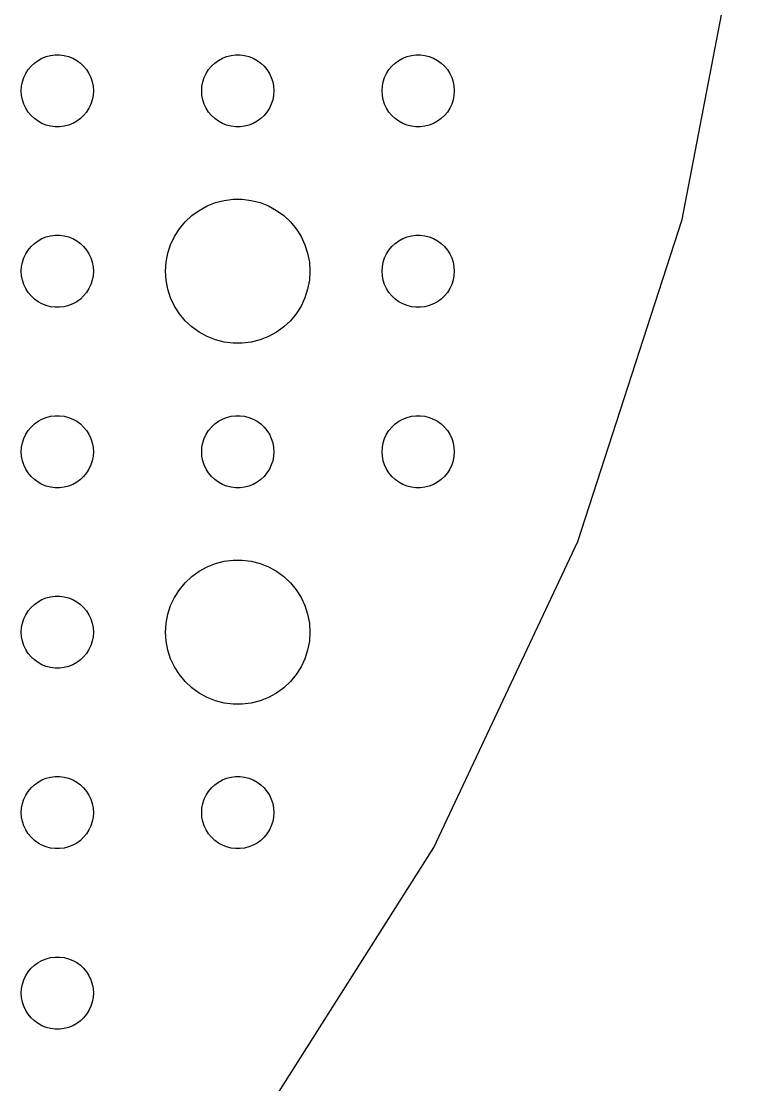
# Model space of a CAD drawing. Header units: metres. Extents: x -112 to 112, y -112 to 112.
# Drawn here: x 81 to 111.12, y -63.81 to -19.61 of the extents above; entities that cross this region are included whole.
import ezdxf

# ---------------------------------------------------------------- set-up
doc = ezdxf.new("R2010")
doc.units = ezdxf.units.M

msp = doc.modelspace()

# ---------------------------------------------------------------- linework, layer by layer
for p, q in [((108.481, -27.8533), (111.117, -14.0373)), ((81.6963, -21.2335), (81.8613, -21.1427)), ((81.8613, -21.1427), (82.0365, -21.0734)), ((82.0365, -21.0734), (82.2189, -21.0266)), ((82.2189, -21.0266), (82.4058, -21.003)), ((82.4058, -21.003), (82.5942, -21.003)), ((82.5942, -21.003), (82.7811, -21.0266)), ((82.7811, -21.0266), (82.9635, -21.0734)), ((82.9635, -21.0734), (83.1387, -21.1427)), ((83.1387, -21.1427), (83.3037, -21.2335)), ((89.1963, -21.2335), (89.3613, -21.1427)), ((89.3613, -21.1427), (89.5365, -21.0734)), ((89.5365, -21.0734), (89.7189, -21.0266)), ((89.7189, -21.0266), (89.9058, -21.003)), ((89.9058, -21.003), (90.0942, -21.003)), ((90.0942, -21.003), (90.2811, -21.0266)), ((90.2811, -21.0266), (90.4635, -21.0734)), ((90.4635, -21.0734), (90.6387, -21.1427)), ((90.6387, -21.1427), (90.8037, -21.2335)), ((96.6963, -21.2335), (96.8613, -21.1427)), ((96.8613, -21.1427), (97.0365, -21.0734)), ((97.0365, -21.0734), (97.2189, -21.0266)), ((97.2189, -21.0266), (97.4058, -21.003)), ((97.4058, -21.003), (97.5942, -21.003)), ((97.5942, -21.003), (97.7811, -21.0266)), ((97.7811, -21.0266), (97.9635, -21.0734)), ((97.9635, -21.0734), (98.1387, -21.1427)), ((98.1387, -21.1427), (98.3037, -21.2335)), ((81.1855, -21.7774), (81.2865, -21.6183)), ((81.2865, -21.6183), (81.4065, -21.4732)), ((81.4065, -21.4732), (81.5439, -21.3442)), ((81.5439, -21.3442), (81.6963, -21.2335)), ((83.3037, -21.2335), (83.4561, -21.3442)), ((83.4561, -21.3442), (83.5934, -21.4732)), ((83.5934, -21.4732), (83.7135, -21.6183)), ((83.7135, -21.6183), (83.8145, -21.7774)), ((88.6855, -21.7774), (88.7865, -21.6183)), ((88.7865, -21.6183), (88.9065, -21.4732)), ((88.9065, -21.4732), (89.0439, -21.3442)), ((89.0439, -21.3442), (89.1963, -21.2335)), ((90.8037, -21.2335), (90.9561, -21.3442)), ((90.9561, -21.3442), (91.0934, -21.4732)), ((91.0934, -21.4732), (91.2135, -21.6183)), ((91.2135, -21.6183), (91.3145, -21.7774)), ((96.1855, -21.7774), (96.2865, -21.6183)), ((96.2865, -21.6183), (96.4065, -21.4732)), ((96.4065, -21.4732), (96.5439, -21.3442)), ((96.5439, -21.3442), (96.6963, -21.2335)), ((98.3037, -21.2335), (98.4561, -21.3442)), ((98.4561, -21.3442), (98.5934, -21.4732)), ((98.5934, -21.4732), (98.7135, -21.6183)), ((98.7135, -21.6183), (98.8145, -21.7774)), ((81.0471, -22.127), (81.1053, -21.9478)), ((81.1053, -21.9478), (81.1855, -21.7774)), ((83.8145, -21.7774), (83.8947, -21.9478)), ((83.8947, -21.9478), (83.9529, -22.127)), ((88.5471, -22.127), (88.6053, -21.9478)), ((88.6053, -21.9478), (88.6855, -21.7774)), ((91.3145, -21.7774), (91.3947, -21.9478)), ((91.3947, -21.9478), (91.4529, -22.127)), ((96.0471, -22.127), (96.1053, -21.9478)), ((96.1053, -21.9478), (96.1855, -21.7774)), ((98.8145, -21.7774), (98.8947, -21.9478)), ((98.8947, -21.9478), (98.9529, -22.127)), ((81, -22.5), (81.0118, -22.312)), ((81.0118, -22.688), (81, -22.5)), ((81.0118, -22.312), (81.0471, -22.127)), ((83.9529, -22.127), (83.9882, -22.312)), ((83.9882, -22.312), (84, -22.5)), ((84, -22.5), (83.9882, -22.688)), ((88.5, -22.5), (88.5118, -22.312)), ((88.5118, -22.688), (88.5, -22.5)), ((88.5118, -22.312), (88.5471, -22.127)), ((91.4529, -22.127), (91.4882, -22.312)), ((91.4882, -22.312), (91.5, -22.5)), ((91.5, -22.5), (91.4882, -22.688)), ((96, -22.5), (96.0118, -22.312)), ((96.0118, -22.688), (96, -22.5)), ((96.0118, -22.312), (96.0471, -22.127)), ((98.9529, -22.127), (98.9882, -22.312)), ((98.9882, -22.312), (99, -22.5)), ((99, -22.5), (98.9882, -22.688)), ((81.0471, -22.873), (81.0118, -22.688)), ((81.1053, -23.0522), (81.0471, -22.873)), ((83.9529, -22.873), (83.8947, -23.0522)), ((83.9882, -22.688), (83.9529, -22.873)), ((88.5471, -22.873), (88.5118, -22.688)), ((88.6053, -23.0522), (88.5471, -22.873)), ((91.4529, -22.873), (91.3947, -23.0522)), ((91.4882, -22.688), (91.4529, -22.873)), ((96.0471, -22.873), (96.0118, -22.688)), ((96.1053, -23.0522), (96.0471, -22.873)), ((98.9529, -22.873), (98.8947, -23.0522)), ((98.9882, -22.688), (98.9529, -22.873)), ((81.1855, -23.2226), (81.1053, -23.0522)), ((81.2865, -23.3817), (81.1855, -23.2226)), ((81.4065, -23.5268), (81.2865, -23.3817)), ((83.7135, -23.3817), (83.5934, -23.5268)), ((83.8145, -23.2226), (83.7135, -23.3817)), ((83.8947, -23.0522), (83.8145, -23.2226)), ((88.6855, -23.2226), (88.6053, -23.0522)), ((88.7865, -23.3817), (88.6855, -23.2226)), ((88.9065, -23.5268), (88.7865, -23.3817)), ((91.2135, -23.3817), (91.0934, -23.5268)), ((91.3145, -23.2226), (91.2135, -23.3817)), ((91.3947, -23.0522), (91.3145, -23.2226)), ((96.1855, -23.2226), (96.1053, -23.0522)), ((96.2865, -23.3817), (96.1855, -23.2226)), ((96.4065, -23.5268), (96.2865, -23.3817)), ((98.7135, -23.3817), (98.5934, -23.5268)), ((98.8145, -23.2226), (98.7135, -23.3817)), ((98.8947, -23.0522), (98.8145, -23.2226)), ((81.5439, -23.6558), (81.4065, -23.5268)), ((81.6963, -23.7665), (81.5439, -23.6558)), ((81.8613, -23.8572), (81.6963, -23.7665)), ((82.0365, -23.9266), (81.8613, -23.8572)), ((83.1387, -23.8572), (82.9635, -23.9266)), ((83.3037, -23.7665), (83.1387, -23.8572)), ((83.4561, -23.6558), (83.3037, -23.7665)), ((83.5934, -23.5268), (83.4561, -23.6558)), ((89.0439, -23.6558), (88.9065, -23.5268)), ((89.1963, -23.7665), (89.0439, -23.6558)), ((89.3613, -23.8572), (89.1963, -23.7665)), ((89.5365, -23.9266), (89.3613, -23.8572)), ((90.6387, -23.8572), (90.4635, -23.9266)), ((90.8037, -23.7665), (90.6387, -23.8572)), ((90.9561, -23.6558), (90.8037, -23.7665)), ((91.0934, -23.5268), (90.9561, -23.6558)), ((96.5439, -23.6558), (96.4065, -23.5268)), ((96.6963, -23.7665), (96.5439, -23.6558)), ((96.8613, -23.8572), (96.6963, -23.7665)), ((97.0365, -23.9266), (96.8613, -23.8572)), ((98.1387, -23.8572), (97.9635, -23.9266)), ((98.3037, -23.7665), (98.1387, -23.8572)), ((98.4561, -23.6558), (98.3037, -23.7665)), ((98.5934, -23.5268), (98.4561, -23.6558)), ((82.2189, -23.9734), (82.0365, -23.9266)), ((82.4058, -23.997), (82.2189, -23.9734)), ((82.5942, -23.997), (82.4058, -23.997)), ((82.7811, -23.9734), (82.5942, -23.997)), ((82.9635, -23.9266), (82.7811, -23.9734)), ((89.7189, -23.9734), (89.5365, -23.9266)), ((89.9058, -23.997), (89.7189, -23.9734)), ((90.0942, -23.997), (89.9058, -23.997)), ((90.2811, -23.9734), (90.0942, -23.997)), ((90.4635, -23.9266), (90.2811, -23.9734)), ((97.2189, -23.9734), (97.0365, -23.9266)), ((97.4058, -23.997), (97.2189, -23.9734)), ((97.5942, -23.997), (97.4058, -23.997)), ((97.7811, -23.9734), (97.5942, -23.997)), ((97.9635, -23.9266), (97.7811, -23.9734)), ((88.3925, -27.467), (88.7227, -27.2855)), ((88.7227, -27.2855), (89.073, -27.1468)), ((89.073, -27.1468), (89.4379, -27.0531)), ((89.4379, -27.0531), (89.8116, -27.0059)), ((89.8116, -27.0059), (90.1884, -27.0059)), ((90.1884, -27.0059), (90.5621, -27.0531)), ((90.5621, -27.0531), (90.927, -27.1468)), ((90.927, -27.1468), (91.2773, -27.2855)), ((91.2773, -27.2855), (91.6075, -27.467)), ((87.8131, -27.9464), (88.0877, -27.6884)), ((88.0877, -27.6884), (88.3925, -27.467)), ((91.6075, -27.467), (91.9123, -27.6884)), ((91.9123, -27.6884), (92.1869, -27.9464)), ((87.3711, -28.5547), (87.573, -28.2366)), ((87.573, -28.2366), (87.8131, -27.9464)), ((92.1869, -27.9464), (92.427, -28.2366)), ((92.427, -28.2366), (92.6289, -28.5547)), ((104.135, -41.2299), (108.481, -27.8533)), ((81.6963, -28.7335), (81.8613, -28.6427)), ((81.8613, -28.6427), (82.0365, -28.5734)), ((82.0365, -28.5734), (82.2189, -28.5266)), ((82.2189, -28.5266), (82.4058, -28.503)), ((82.4058, -28.503), (82.5942, -28.503)), ((82.5942, -28.503), (82.7811, -28.5266)), ((82.7811, -28.5266), (82.9635, -28.5734)), ((82.9635, -28.5734), (83.1387, -28.6427)), ((83.1387, -28.6427), (83.3037, -28.7335)), ((87.2107, -28.8956), (87.3711, -28.5547)), ((92.6289, -28.5547), (92.7893, -28.8956)), ((96.6963, -28.7335), (96.8613, -28.6427)), ((96.8613, -28.6427), (97.0365, -28.5734)), ((97.0365, -28.5734), (97.2189, -28.5266)), ((97.2189, -28.5266), (97.4058, -28.503)), ((97.4058, -28.503), (97.5942, -28.503)), ((97.5942, -28.503), (97.7811, -28.5266)), ((97.7811, -28.5266), (97.9635, -28.5734)), ((97.9635, -28.5734), (98.1387, -28.6427)), ((98.1387, -28.6427), (98.3037, -28.7335)), ((81.1855, -29.2774), (81.2865, -29.1183)), ((81.2865, -29.1183), (81.4065, -28.9732)), ((81.4065, -28.9732), (81.5439, -28.8442)), ((81.5439, -28.8442), (81.6963, -28.7335)), ((83.3037, -28.7335), (83.4561, -28.8442)), ((83.4561, -28.8442), (83.5934, -28.9732)), ((83.5934, -28.9732), (83.7135, -29.1183)), ((83.7135, -29.1183), (83.8145, -29.2774)), ((87.0943, -29.2539), (87.2107, -28.8956)), ((92.7893, -28.8956), (92.9057, -29.2539)), ((96.1855, -29.2774), (96.2865, -29.1183)), ((96.2865, -29.1183), (96.4065, -28.9732)), ((96.4065, -28.9732), (96.5439, -28.8442)), ((96.5439, -28.8442), (96.6963, -28.7335)), ((98.3037, -28.7335), (98.4561, -28.8442)), ((98.4561, -28.8442), (98.5934, -28.9732)), ((98.5934, -28.9732), (98.7135, -29.1183)), ((98.7135, -29.1183), (98.8145, -29.2774)), ((81.0471, -29.627), (81.1053, -29.4478)), ((81.1053, -29.4478), (81.1855, -29.2774)), ((83.8145, -29.2774), (83.8947, -29.4478)), ((83.8947, -29.4478), (83.9529, -29.627)), ((87.0237, -29.624), (87.0943, -29.2539)), ((92.9057, -29.2539), (92.9763, -29.624)), ((96.0471, -29.627), (96.1053, -29.4478)), ((96.1053, -29.4478), (96.1855, -29.2774)), ((98.8145, -29.2774), (98.8947, -29.4478)), ((98.8947, -29.4478), (98.9529, -29.627)), ((81, -30), (81.0118, -29.812)), ((81.0118, -30.188), (81, -30)), ((81.0118, -29.812), (81.0471, -29.627)), ((83.9529, -29.627), (83.9882, -29.812)), ((83.9882, -29.812), (84, -30)), ((84, -30), (83.9882, -30.188)), ((87, -30), (87.0237, -29.624)), ((87.0237, -30.376), (87, -30)), ((92.9763, -29.624), (93, -30)), ((93, -30), (92.9763, -30.376)), ((96, -30), (96.0118, -29.812)), ((96.0118, -30.188), (96, -30)), ((96.0118, -29.812), (96.0471, -29.627)), ((98.9529, -29.627), (98.9882, -29.812)), ((98.9882, -29.812), (99, -30)), ((99, -30), (98.9882, -30.188)), ((81.0471, -30.373), (81.0118, -30.188)), ((81.1053, -30.5522), (81.0471, -30.373)), ((83.9529, -30.373), (83.8947, -30.5522)), ((83.9882, -30.188), (83.9529, -30.373)), ((87.0943, -30.7461), (87.0237, -30.376)), ((92.9763, -30.376), (92.9057, -30.7461)), ((96.0471, -30.373), (96.0118, -30.188)), ((96.1053, -30.5522), (96.0471, -30.373)), ((98.9529, -30.373), (98.8947, -30.5522)), ((98.9882, -30.188), (98.9529, -30.373)), ((81.1855, -30.7226), (81.1053, -30.5522)), ((81.2865, -30.8817), (81.1855, -30.7226)), ((81.4065, -31.0268), (81.2865, -30.8817)), ((83.7135, -30.8817), (83.5934, -31.0268)), ((83.8145, -30.7226), (83.7135, -30.8817)), ((83.8947, -30.5522), (83.8145, -30.7226)), ((87.2107, -31.1044), (87.0943, -30.7461)), ((92.9057, -30.7461), (92.7893, -31.1044)), ((96.1855, -30.7226), (96.1053, -30.5522)), ((96.2865, -30.8817), (96.1855, -30.7226)), ((96.4065, -31.0268), (96.2865, -30.8817)), ((98.7135, -30.8817), (98.5934, -31.0268)), ((98.8145, -30.7226), (98.7135, -30.8817)), ((98.8947, -30.5522), (98.8145, -30.7226)), ((81.5439, -31.1558), (81.4065, -31.0268)), ((81.6963, -31.2665), (81.5439, -31.1558)), ((81.8613, -31.3572), (81.6963, -31.2665)), ((82.0365, -31.4266), (81.8613, -31.3572)), ((83.1387, -31.3572), (82.9635, -31.4266)), ((83.3037, -31.2665), (83.1387, -31.3572)), ((83.4561, -31.1558), (83.3037, -31.2665)), ((83.5934, -31.0268), (83.4561, -31.1558)), ((87.3711, -31.4453), (87.2107, -31.1044)), ((92.7893, -31.1044), (92.6289, -31.4453)), ((96.5439, -31.1558), (96.4065, -31.0268)), ((96.6963, -31.2665), (96.5439, -31.1558)), ((96.8613, -31.3572), (96.6963, -31.2665)), ((97.0365, -31.4266), (96.8613, -31.3572)), ((98.1387, -31.3572), (97.9635, -31.4266)), ((98.3037, -31.2665), (98.1387, -31.3572)), ((98.4561, -31.1558), (98.3037, -31.2665)), ((98.5934, -31.0268), (98.4561, -31.1558)), ((82.2189, -31.4734), (82.0365, -31.4266)), ((82.4058, -31.497), (82.2189, -31.4734)), ((82.5942, -31.497), (82.4058, -31.497)), ((82.7811, -31.4734), (82.5942, -31.497)), ((82.9635, -31.4266), (82.7811, -31.4734)), ((87.573, -31.7634), (87.3711, -31.4453)), ((87.8131, -32.0536), (87.573, -31.7634)), ((92.427, -31.7634), (92.1869, -32.0536)), ((92.6289, -31.4453), (92.427, -31.7634)), ((97.2189, -31.4734), (97.0365, -31.4266)), ((97.4058, -31.497), (97.2189, -31.4734)), ((97.5942, -31.497), (97.4058, -31.497)), ((97.7811, -31.4734), (97.5942, -31.497)), ((97.9635, -31.4266), (97.7811, -31.4734)), ((88.0877, -32.3115), (87.8131, -32.0536)), ((92.1869, -32.0536), (91.9123, -32.3115)), ((88.3925, -32.533), (88.0877, -32.3115)), ((88.7227, -32.7145), (88.3925, -32.533)), ((91.6075, -32.533), (91.2773, -32.7145)), ((91.9123, -32.3115), (91.6075, -32.533)), ((89.073, -32.8532), (88.7227, -32.7145)), ((89.4379, -32.9469), (89.073, -32.8532)), ((89.8116, -32.9941), (89.4379, -32.9469)), ((90.1884, -32.9941), (89.8116, -32.9941)), ((90.5621, -32.9469), (90.1884, -32.9941)), ((90.927, -32.8532), (90.5621, -32.9469)), ((91.2773, -32.7145), (90.927, -32.8532)), ((81.5439, -36.3442), (81.6963, -36.2335)), ((81.6963, -36.2335), (81.8613, -36.1428)), ((81.8613, -36.1428), (82.0365, -36.0734)), ((82.0365, -36.0734), (82.2189, -36.0266)), ((82.2189, -36.0266), (82.4058, -36.003)), ((82.4058, -36.003), (82.5942, -36.003)), ((82.5942, -36.003), (82.7811, -36.0266)), ((82.7811, -36.0266), (82.9635, -36.0734)), ((82.9635, -36.0734), (83.1387, -36.1428)), ((83.1387, -36.1428), (83.3037, -36.2335)), ((83.3037, -36.2335), (83.4561, -36.3442)), ((89.0439, -36.3442), (89.1963, -36.2335)), ((89.1963, -36.2335), (89.3613, -36.1428)), ((89.3613, -36.1428), (89.5365, -36.0734)), ((89.5365, -36.0734), (89.7189, -36.0266)), ((89.7189, -36.0266), (89.9058, -36.003)), ((89.9058, -36.003), (90.0942, -36.003)), ((90.0942, -36.003), (90.2811, -36.0266)), ((90.2811, -36.0266), (90.4635, -36.0734)), ((90.4635, -36.0734), (90.6387, -36.1428)), ((90.6387, -36.1428), (90.8037, -36.2335)), ((90.8037, -36.2335), (90.9561, -36.3442)), ((96.5439, -36.3442), (96.6963, -36.2335)), ((96.6963, -36.2335), (96.8613, -36.1428)), ((96.8613, -36.1428), (97.0365, -36.0734)), ((97.0365, -36.0734), (97.2189, -36.0266)), ((97.2189, -36.0266), (97.4058, -36.003)), ((97.4058, -36.003), (97.5942, -36.003)), ((97.5942, -36.003), (97.7811, -36.0266)), ((97.7811, -36.0266), (97.9635, -36.0734)), ((97.9635, -36.0734), (98.1387, -36.1428)), ((98.1387, -36.1428), (98.3037, -36.2335)), ((98.3037, -36.2335), (98.4561, -36.3442)), ((81.1855, -36.7774), (81.2865, -36.6183)), ((81.2865, -36.6183), (81.4065, -36.4732)), ((81.4065, -36.4732), (81.5439, -36.3442)), ((83.4561, -36.3442), (83.5934, -36.4732)), ((83.5934, -36.4732), (83.7135, -36.6183)), ((83.7135, -36.6183), (83.8145, -36.7774)), ((88.6855, -36.7774), (88.7865, -36.6183)), ((88.7865, -36.6183), (88.9065, -36.4732)), ((88.9065, -36.4732), (89.0439, -36.3442)), ((90.9561, -36.3442), (91.0934, -36.4732)), ((91.0934, -36.4732), (91.2135, -36.6183)), ((91.2135, -36.6183), (91.3145, -36.7774)), ((96.1855, -36.7774), (96.2865, -36.6183)), ((96.2865, -36.6183), (96.4065, -36.4732)), ((96.4065, -36.4732), (96.5439, -36.3442)), ((98.4561, -36.3442), (98.5934, -36.4732)), ((98.5934, -36.4732), (98.7135, -36.6183)), ((98.7135, -36.6183), (98.8145, -36.7774)), ((81.0118, -37.312), (81.0471, -37.127)), ((81.0471, -37.127), (81.1053, -36.9478)), ((81.1053, -36.9478), (81.1855, -36.7774)), ((83.8145, -36.7774), (83.8947, -36.9478)), ((83.8947, -36.9478), (83.9529, -37.127)), ((83.9529, -37.127), (83.9882, -37.312)), ((88.5118, -37.312), (88.5471, -37.127)), ((88.5471, -37.127), (88.6053, -36.9478)), ((88.6053, -36.9478), (88.6855, -36.7774)), ((91.3145, -36.7774), (91.3947, -36.9478)), ((91.3947, -36.9478), (91.4529, -37.127)), ((91.4529, -37.127), (91.4882, -37.312)), ((96.0118, -37.312), (96.0471, -37.127)), ((96.0471, -37.127), (96.1053, -36.9478)), ((96.1053, -36.9478), (96.1855, -36.7774)), ((98.8145, -36.7774), (98.8947, -36.9478)), ((98.8947, -36.9478), (98.9529, -37.127)), ((98.9529, -37.127), (98.9882, -37.312)), ((81, -37.5), (81.0118, -37.312)), ((81.0118, -37.688), (81, -37.5)), ((83.9882, -37.312), (84, -37.5)), ((84, -37.5), (83.9882, -37.688)), ((88.5, -37.5), (88.5118, -37.312)), ((88.5118, -37.688), (88.5, -37.5)), ((91.4882, -37.312), (91.5, -37.5)), ((91.5, -37.5), (91.4882, -37.688)), ((96, -37.5), (96.0118, -37.312)), ((96.0118, -37.688), (96, -37.5)), ((98.9882, -37.312), (99, -37.5)), ((99, -37.5), (98.9882, -37.688)), ((81.0471, -37.873), (81.0118, -37.688)), ((81.1053, -38.0522), (81.0471, -37.873)), ((83.9529, -37.873), (83.8947, -38.0522)), ((83.9882, -37.688), (83.9529, -37.873)), ((88.5471, -37.873), (88.5118, -37.688)), ((88.6053, -38.0522), (88.5471, -37.873)), ((91.4529, -37.873), (91.3947, -38.0522)), ((91.4882, -37.688), (91.4529, -37.873)), ((96.0471, -37.873), (96.0118, -37.688)), ((96.1053, -38.0522), (96.0471, -37.873)), ((98.9529, -37.873), (98.8947, -38.0522)), ((98.9882, -37.688), (98.9529, -37.873)), ((81.1855, -38.2226), (81.1053, -38.0522)), ((81.2865, -38.3817), (81.1855, -38.2226)), ((81.4065, -38.5268), (81.2865, -38.3817)), ((83.7135, -38.3817), (83.5934, -38.5268)), ((83.8145, -38.2226), (83.7135, -38.3817)), ((83.8947, -38.0522), (83.8145, -38.2226)), ((88.6855, -38.2226), (88.6053, -38.0522)), ((88.7865, -38.3817), (88.6855, -38.2226)), ((88.9065, -38.5268), (88.7865, -38.3817)), ((91.2135, -38.3817), (91.0934, -38.5268)), ((91.3145, -38.2226), (91.2135, -38.3817)), ((91.3947, -38.0522), (91.3145, -38.2226)), ((96.1855, -38.2226), (96.1053, -38.0522)), ((96.2865, -38.3817), (96.1855, -38.2226)), ((96.4065, -38.5268), (96.2865, -38.3817)), ((98.7135, -38.3817), (98.5934, -38.5268)), ((98.8145, -38.2226), (98.7135, -38.3817)), ((98.8947, -38.0522), (98.8145, -38.2226)), ((81.5439, -38.6558), (81.4065, -38.5268)), ((81.6963, -38.7665), (81.5439, -38.6558)), ((81.8613, -38.8572), (81.6963, -38.7665)), ((82.0365, -38.9266), (81.8613, -38.8572)), ((83.1387, -38.8572), (82.9635, -38.9266)), ((83.3037, -38.7665), (83.1387, -38.8572)), ((83.4561, -38.6558), (83.3037, -38.7665)), ((83.5934, -38.5268), (83.4561, -38.6558)), ((89.0439, -38.6558), (88.9065, -38.5268)), ((89.1963, -38.7665), (89.0439, -38.6558)), ((89.3613, -38.8572), (89.1963, -38.7665)), ((89.5365, -38.9266), (89.3613, -38.8572)), ((90.6387, -38.8572), (90.4635, -38.9266)), ((90.8037, -38.7665), (90.6387, -38.8572)), ((90.9561, -38.6558), (90.8037, -38.7665)), ((91.0934, -38.5268), (90.9561, -38.6558)), ((96.5439, -38.6558), (96.4065, -38.5268)), ((96.6963, -38.7665), (96.5439, -38.6558)), ((96.8613, -38.8572), (96.6963, -38.7665)), ((97.0365, -38.9266), (96.8613, -38.8572)), ((98.1387, -38.8572), (97.9635, -38.9266)), ((98.3037, -38.7665), (98.1387, -38.8572)), ((98.4561, -38.6558), (98.3037, -38.7665)), ((98.5934, -38.5268), (98.4561, -38.6558)), ((82.2189, -38.9734), (82.0365, -38.9266)), ((82.4058, -38.997), (82.2189, -38.9734)), ((82.5942, -38.997), (82.4058, -38.997)), ((82.7811, -38.9734), (82.5942, -38.997)), ((82.9635, -38.9266), (82.7811, -38.9734)), ((89.7189, -38.9734), (89.5365, -38.9266)), ((89.9058, -38.997), (89.7189, -38.9734)), ((90.0942, -38.997), (89.9058, -38.997)), ((90.2811, -38.9734), (90.0942, -38.997)), ((90.4635, -38.9266), (90.2811, -38.9734)), ((97.2189, -38.9734), (97.0365, -38.9266)), ((97.4058, -38.997), (97.2189, -38.9734)), ((97.5942, -38.997), (97.4058, -38.997)), ((97.7811, -38.9734), (97.5942, -38.997)), ((97.9635, -38.9266), (97.7811, -38.9734)), ((98.1463, -53.9564), (104.135, -41.2299)), ((88.3925, -42.467), (88.7227, -42.2855)), ((88.7227, -42.2855), (89.073, -42.1468)), ((89.073, -42.1468), (89.4379, -42.0531)), ((89.4379, -42.0531), (89.8116, -42.0059)), ((89.8116, -42.0059), (90.1884, -42.0059)), ((90.1884, -42.0059), (90.5621, -42.0531)), ((90.5621, -42.0531), (90.927, -42.1468)), ((90.927, -42.1468), (91.2773, -42.2855)), ((91.2773, -42.2855), (91.6075, -42.467)), ((87.8131, -42.9464), (88.0877, -42.6885)), ((88.0877, -42.6885), (88.3925, -42.467)), ((91.6075, -42.467), (91.9123, -42.6885)), ((91.9123, -42.6885), (92.1869, -42.9464)), ((87.3711, -43.5547), (87.573, -43.2366)), ((87.573, -43.2366), (87.8131, -42.9464)), ((92.1869, -42.9464), (92.427, -43.2366)), ((92.427, -43.2366), (92.6289, -43.5547)), ((81.5439, -43.8442), (81.6963, -43.7335)), ((81.6963, -43.7335), (81.8613, -43.6428)), ((81.8613, -43.6428), (82.0365, -43.5734)), ((82.0365, -43.5734), (82.2189, -43.5266)), ((82.2189, -43.5266), (82.4058, -43.503)), ((82.4058, -43.503), (82.5942, -43.503)), ((82.5942, -43.503), (82.7811, -43.5266)), ((82.7811, -43.5266), (82.9635, -43.5734)), ((82.9635, -43.5734), (83.1387, -43.6428)), ((83.1387, -43.6428), (83.3037, -43.7335)), ((83.3037, -43.7335), (83.4561, -43.8442)), ((87.2107, -43.8956), (87.3711, -43.5547)), ((92.6289, -43.5547), (92.7893, -43.8956)), ((81.1855, -44.2774), (81.2865, -44.1183)), ((81.2865, -44.1183), (81.4065, -43.9732)), ((81.4065, -43.9732), (81.5439, -43.8442)), ((83.4561, -43.8442), (83.5934, -43.9732)), ((83.5934, -43.9732), (83.7135, -44.1183)), ((83.7135, -44.1183), (83.8145, -44.2774)), ((87.0943, -44.2539), (87.2107, -43.8956)), ((92.7893, -43.8956), (92.9057, -44.2539)), ((81.0118, -44.812), (81.0471, -44.627)), ((81.0471, -44.627), (81.1053, -44.4478)), ((81.1053, -44.4478), (81.1855, -44.2774)), ((83.8145, -44.2774), (83.8947, -44.4478)), ((83.8947, -44.4478), (83.9529, -44.627)), ((83.9529, -44.627), (83.9882, -44.812)), ((87, -45), (87.0237, -44.624)), ((87.0237, -44.624), (87.0943, -44.2539)), ((92.9057, -44.2539), (92.9763, -44.624)), ((92.9763, -44.624), (93, -45)), ((81, -45), (81.0118, -44.812)), ((81.0118, -45.188), (81, -45)), ((83.9882, -44.812), (84, -45)), ((84, -45), (83.9882, -45.188)), ((87.0237, -45.376), (87, -45)), ((93, -45), (92.9763, -45.376)), ((81.0471, -45.373), (81.0118, -45.188)), ((81.1053, -45.5522), (81.0471, -45.373)), ((83.9529, -45.373), (83.8947, -45.5522)), ((83.9882, -45.188), (83.9529, -45.373)), ((87.0943, -45.7461), (87.0237, -45.376)), ((92.9763, -45.376), (92.9057, -45.7461)), ((81.1855, -45.7226), (81.1053, -45.5522)), ((81.2865, -45.8817), (81.1855, -45.7226)), ((81.4065, -46.0268), (81.2865, -45.8817)), ((83.7135, -45.8817), (83.5934, -46.0268)), ((83.8145, -45.7226), (83.7135, -45.8817)), ((83.8947, -45.5522), (83.8145, -45.7226)), ((87.2107, -46.1044), (87.0943, -45.7461)), ((92.9057, -45.7461), (92.7893, -46.1044)), ((81.5439, -46.1558), (81.4065, -46.0268)), ((81.6963, -46.2665), (81.5439, -46.1558)), ((81.8613, -46.3572), (81.6963, -46.2665)), ((82.0365, -46.4266), (81.8613, -46.3572)), ((83.1387, -46.3572), (82.9635, -46.4266)), ((83.3037, -46.2665), (83.1387, -46.3572)), ((83.4561, -46.1558), (83.3037, -46.2665)), ((83.5934, -46.0268), (83.4561, -46.1558)), ((87.3711, -46.4453), (87.2107, -46.1044)), ((92.7893, -46.1044), (92.6289, -46.4453)), ((82.2189, -46.4734), (82.0365, -46.4266)), ((82.4058, -46.497), (82.2189, -46.4734)), ((82.5942, -46.497), (82.4058, -46.497)), ((82.7811, -46.4734), (82.5942, -46.497)), ((82.9635, -46.4266), (82.7811, -46.4734)), ((87.573, -46.7634), (87.3711, -46.4453)), ((87.8131, -47.0536), (87.573, -46.7634)), ((92.427, -46.7634), (92.1869, -47.0536)), ((92.6289, -46.4453), (92.427, -46.7634)), ((88.0877, -47.3115), (87.8131, -47.0536)), ((92.1869, -47.0536), (91.9123, -47.3115)), ((88.3925, -47.533), (88.0877, -47.3115)), ((88.7227, -47.7145), (88.3925, -47.533)), ((89.073, -47.8532), (88.7227, -47.7145)), ((91.2773, -47.7145), (90.927, -47.8532)), ((91.6075, -47.533), (91.2773, -47.7145)), ((91.9123, -47.3115), (91.6075, -47.533)), ((89.4379, -47.9469), (89.073, -47.8532)), ((89.8116, -47.9941), (89.4379, -47.9469)), ((90.1884, -47.9941), (89.8116, -47.9941)), ((90.5621, -47.9469), (90.1884, -47.9941)), ((90.927, -47.8532), (90.5621, -47.9469)), ((81.5439, -51.3442), (81.6963, -51.2335)), ((81.6963, -51.2335), (81.8613, -51.1428)), ((81.8613, -51.1428), (82.0365, -51.0734)), ((82.0365, -51.0734), (82.2189, -51.0266)), ((82.2189, -51.0266), (82.4058, -51.003)), ((82.4058, -51.003), (82.5942, -51.003)), ((82.5942, -51.003), (82.7811, -51.0266)), ((82.7811, -51.0266), (82.9635, -51.0734)), ((82.9635, -51.0734), (83.1387, -51.1428)), ((83.1387, -51.1428), (83.3037, -51.2335)), ((83.3037, -51.2335), (83.4561, -51.3442)), ((89.0439, -51.3442), (89.1963, -51.2335)), ((89.1963, -51.2335), (89.3613, -51.1428)), ((89.3613, -51.1428), (89.5365, -51.0734)), ((89.5365, -51.0734), (89.7189, -51.0266)), ((89.7189, -51.0266), (89.9058, -51.003)), ((89.9058, -51.003), (90.0942, -51.003)), ((90.0942, -51.003), (90.2811, -51.0266)), ((90.2811, -51.0266), (90.4635, -51.0734)), ((90.4635, -51.0734), (90.6387, -51.1428)), ((90.6387, -51.1428), (90.8037, -51.2335)), ((90.8037, -51.2335), (90.9561, -51.3442)), ((81.1855, -51.7774), (81.2865, -51.6183)), ((81.2865, -51.6183), (81.4065, -51.4732)), ((81.4065, -51.4732), (81.5439, -51.3442)), ((83.4561, -51.3442), (83.5934, -51.4732)), ((83.5934, -51.4732), (83.7135, -51.6183)), ((83.7135, -51.6183), (83.8145, -51.7774)), ((88.6855, -51.7774), (88.7865, -51.6183)), ((88.7865, -51.6183), (88.9065, -51.4732)), ((88.9065, -51.4732), (89.0439, -51.3442)), ((90.9561, -51.3442), (91.0934, -51.4732)), ((91.0934, -51.4732), (91.2135, -51.6183)), ((91.2135, -51.6183), (91.3145, -51.7774)), ((81.0118, -52.312), (81.0471, -52.127)), ((81.0471, -52.127), (81.1053, -51.9478)), ((81.1053, -51.9478), (81.1855, -51.7774)), ((83.8145, -51.7774), (83.8947, -51.9478)), ((83.8947, -51.9478), (83.9529, -52.127)), ((83.9529, -52.127), (83.9882, -52.312)), ((88.5118, -52.312), (88.5471, -52.127)), ((88.5471, -52.127), (88.6053, -51.9478)), ((88.6053, -51.9478), (88.6855, -51.7774)), ((91.3145, -51.7774), (91.3947, -51.9478)), ((91.3947, -51.9478), (91.4529, -52.127)), ((91.4529, -52.127), (91.4882, -52.312)), ((81, -52.5), (81.0118, -52.312)), ((81.0118, -52.688), (81, -52.5)), ((83.9882, -52.312), (84, -52.5)), ((84, -52.5), (83.9882, -52.688)), ((88.5, -52.5), (88.5118, -52.312)), ((88.5118, -52.688), (88.5, -52.5)), ((91.4882, -52.312), (91.5, -52.5)), ((91.5, -52.5), (91.4882, -52.688)), ((81.0471, -52.873), (81.0118, -52.688)), ((81.1053, -53.0522), (81.0471, -52.873)), ((83.9529, -52.873), (83.8947, -53.0522)), ((83.9882, -52.688), (83.9529, -52.873)), ((88.5471, -52.873), (88.5118, -52.688)), ((88.6053, -53.0522), (88.5471, -52.873)), ((91.4529, -52.873), (91.3947, -53.0522)), ((91.4882, -52.688), (91.4529, -52.873)), ((81.1855, -53.2226), (81.1053, -53.0522)), ((81.2865, -53.3817), (81.1855, -53.2226)), ((81.4065, -53.5268), (81.2865, -53.3817)), ((83.7135, -53.3817), (83.5934, -53.5268)), ((83.8145, -53.2226), (83.7135, -53.3817)), ((83.8947, -53.0522), (83.8145, -53.2226)), ((88.6855, -53.2226), (88.6053, -53.0522)), ((88.7865, -53.3817), (88.6855, -53.2226)), ((88.9065, -53.5268), (88.7865, -53.3817)), ((91.2135, -53.3817), (91.0934, -53.5268)), ((91.3145, -53.2226), (91.2135, -53.3817)), ((91.3947, -53.0522), (91.3145, -53.2226)), ((81.5439, -53.6558), (81.4065, -53.5268)), ((81.6963, -53.7665), (81.5439, -53.6558)), ((81.8613, -53.8572), (81.6963, -53.7665)), ((82.0365, -53.9266), (81.8613, -53.8572)), ((82.2189, -53.9734), (82.0365, -53.9266)), ((82.9635, -53.9266), (82.7811, -53.9734)), ((83.1387, -53.8572), (82.9635, -53.9266)), ((83.3037, -53.7665), (83.1387, -53.8572)), ((83.4561, -53.6558), (83.3037, -53.7665)), ((83.5934, -53.5268), (83.4561, -53.6558)), ((89.0439, -53.6558), (88.9065, -53.5268)), ((89.1963, -53.7665), (89.0439, -53.6558)), ((89.3613, -53.8572), (89.1963, -53.7665)), ((89.5365, -53.9266), (89.3613, -53.8572)), ((89.7189, -53.9734), (89.5365, -53.9266)), ((90.4635, -53.9266), (90.2811, -53.9734)), ((90.6387, -53.8572), (90.4635, -53.9266)), ((90.8037, -53.7665), (90.6387, -53.8572)), ((90.9561, -53.6558), (90.8037, -53.7665)), ((91.0934, -53.5268), (90.9561, -53.6558)), ((82.4058, -53.997), (82.2189, -53.9734)), ((82.5942, -53.997), (82.4058, -53.997)), ((82.7811, -53.9734), (82.5942, -53.997)), ((89.9058, -53.997), (89.7189, -53.9734)), ((90.0942, -53.997), (89.9058, -53.997)), ((90.2811, -53.9734), (90.0942, -53.997)), ((90.6099, -65.8319), (98.1463, -53.9564)), ((81.5439, -58.8442), (81.6963, -58.7335)), ((81.6963, -58.7335), (81.8613, -58.6428)), ((81.8613, -58.6428), (82.0365, -58.5734)), ((82.0365, -58.5734), (82.2189, -58.5266)), ((82.2189, -58.5266), (82.4058, -58.503)), ((82.4058, -58.503), (82.5942, -58.503)), ((82.5942, -58.503), (82.7811, -58.5266)), ((82.7811, -58.5266), (82.9635, -58.5734)), ((82.9635, -58.5734), (83.1387, -58.6428)), ((83.1387, -58.6428), (83.3037, -58.7335)), ((83.3037, -58.7335), (83.4561, -58.8442)), ((81.1855, -59.2774), (81.2865, -59.1183)), ((81.2865, -59.1183), (81.4065, -58.9732)), ((81.4065, -58.9732), (81.5439, -58.8442)), ((83.4561, -58.8442), (83.5934, -58.9732)), ((83.5934, -58.9732), (83.7135, -59.1183)), ((83.7135, -59.1183), (83.8145, -59.2774)), ((81.0118, -59.812), (81.0471, -59.627)), ((81.0471, -59.627), (81.1053, -59.4478)), ((81.1053, -59.4478), (81.1855, -59.2774)), ((83.8145, -59.2774), (83.8947, -59.4478)), ((83.8947, -59.4478), (83.9529, -59.627)), ((83.9529, -59.627), (83.9882, -59.812)), ((81, -60), (81.0118, -59.812)), ((81.0118, -60.188), (81, -60)), ((83.9882, -59.812), (84, -60)), ((84, -60), (83.9882, -60.188)), ((81.0471, -60.373), (81.0118, -60.188)), ((81.1053, -60.5522), (81.0471, -60.373)), ((81.1855, -60.7226), (81.1053, -60.5522)), ((83.8947, -60.5522), (83.8145, -60.7226)), ((83.9529, -60.373), (83.8947, -60.5522)), ((83.9882, -60.188), (83.9529, -60.373)), ((81.2865, -60.8817), (81.1855, -60.7226)), ((81.4065, -61.0268), (81.2865, -60.8817)), ((83.7135, -60.8817), (83.5934, -61.0268)), ((83.8145, -60.7226), (83.7135, -60.8817)), ((81.5439, -61.1558), (81.4065, -61.0268)), ((81.6963, -61.2665), (81.5439, -61.1558)), ((81.8613, -61.3572), (81.6963, -61.2665)), ((82.0365, -61.4266), (81.8613, -61.3572)), ((82.2189, -61.4734), (82.0365, -61.4266)), ((82.9635, -61.4266), (82.7811, -61.4734)), ((83.1387, -61.3572), (82.9635, -61.4266)), ((83.3037, -61.2665), (83.1387, -61.3572)), ((83.4561, -61.1558), (83.3037, -61.2665)), ((83.5934, -61.0268), (83.4561, -61.1558)), ((82.4058, -61.497), (82.2189, -61.4734)), ((82.5942, -61.497), (82.4058, -61.497)), ((82.7811, -61.4734), (82.5942, -61.497))]:
    msp.add_line(p, q)

doc.saveas('drawing.dxf')
